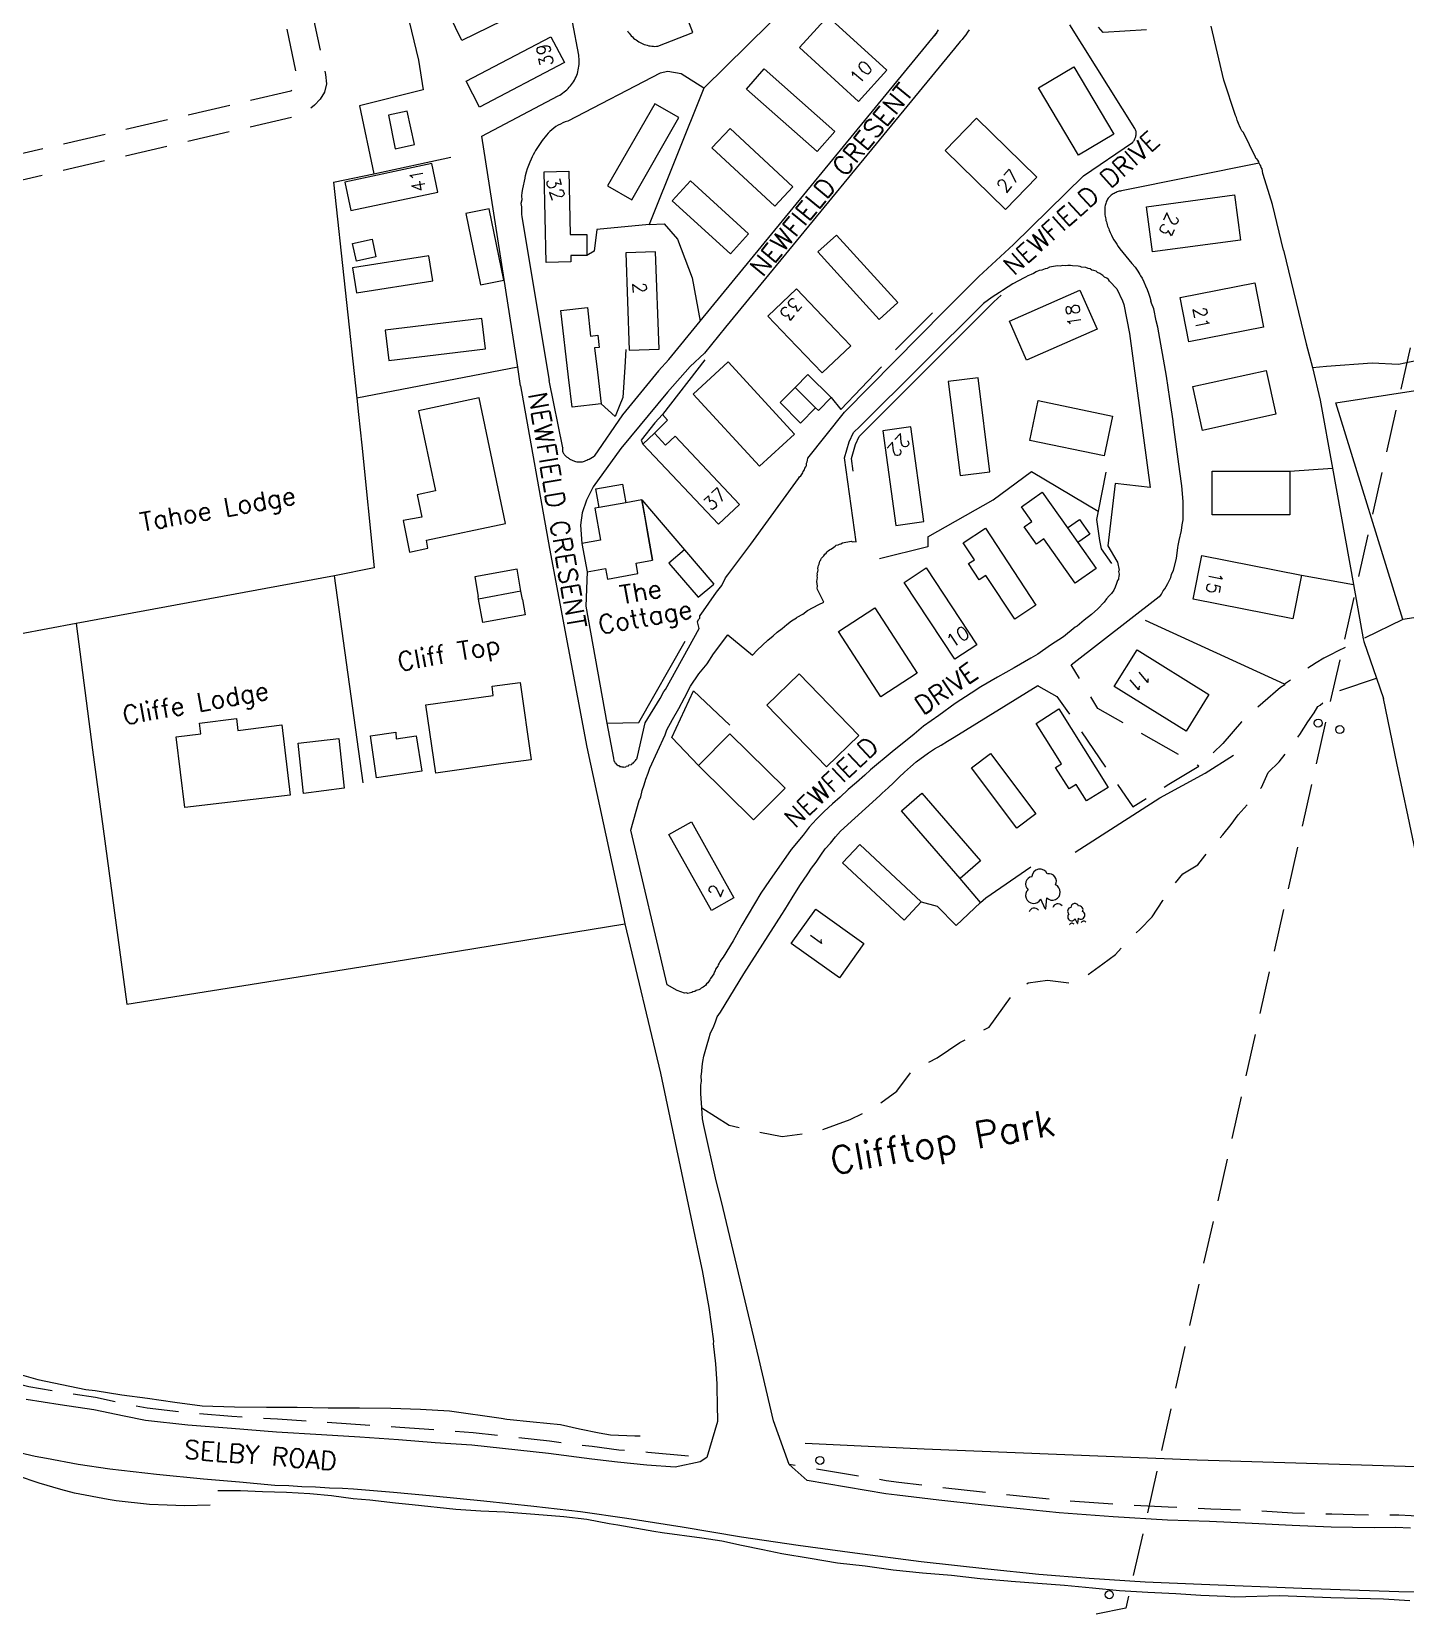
# Model space of a CAD drawing. Extents: x 441020 to 630336, y 432046 to 448236.
# Drawn here: x 629571.4 to 629775.9, y 447404.1 to 447638.6 of the extents above; entities that cross this region are included whole.
import ezdxf
from ezdxf.enums import TextEntityAlignment as Align

# ---------------------------------------------------------------- set-up
doc = ezdxf.new("R2010")
doc.units = 0
doc.linetypes.add('HIDDEN', pattern=[9.525, 6.35, -3.175])
doc.layers.get('0').update_dxf_attribs({"color": 222, "linetype": 'CONTINUOUS'})
for name, color, linetype in [('BOTT', 8, 'HIDDEN'), ('BUILDOUT', 8, 'CONTINUOUS'), ('BUILDTXT', 8, 'CONTINUOUS'), ('GENLINE', 8, 'CONTINUOUS'), ('GENPECK', 8, 'HIDDEN'), ('NCONS', 8, 'CONTINUOUS'), ('OVER', 8, 'HIDDEN'), ('POINT', 8, 'CONTINUOUS'), ('ROAD', 7, 'CONTINUOUS'), ('ROADTXT', 7, 'CONTINUOUS'), ('TOPSLO', 8, 'HIDDEN'), ('VEG', 8, 'CONTINUOUS'), ('VEGSUP', 8, 'HIDDEN')]:
    doc.layers.add(name, color=color, linetype=linetype)
doc.styles.get("Standard").update_dxf_attribs({"font": 'simplex'})

# ---------------------------------------------------------------- blocks, each defined once
blk = doc.blocks.new('CIRCLE')
blk.add_circle((0, 0), 0.299)
blk = doc.blocks.new('NCONIFS')
for p, q in [((-0.76, 0.59), (-0.96, 1.36)), ((-0.7, 0.59), (-0.5, 1.37)), ((-0.76, 0.59), (-0.7, 0.59)), ((1.42, -0.9), (1.32, -0.52)), ((1.42, -0.9), (1.44, -0.9)), ((1.44, -0.9), (1.55, -0.51))]:
    blk.add_line(p, q)
for centre, radius, start, end in [((-0.73, 2.99), 0.597, 13.2294, 166.7706), ((-1.33, 2.57), 0.554, 87.4459, 219.29), ((-0.12, 2.57), 0.554, 321.4177, 92.5541), ((-1.43, 1.73), 0.597, 124.3207, 321.5044), ((-0.02, 1.73), 0.597, 217.0661, 56.5951), ((-1.62, 0.4), 0.402, 28.8429, 151.1571), ((0.16, 0.4), 0.402, 28.8429, 151.1571), ((1.13, 0.09), 0.277, 87.4459, 219.29), ((1.43, 0.3), 0.299, 13.2294, 166.7706), ((1.73, 0.09), 0.277, 321.4177, 92.5541), ((1.08, -0.33), 0.299, 124.3207, 321.5044), ((0.98, -1), 0.201, 28.8429, 151.1571), ((1.78, -0.33), 0.299, 217.0661, 56.5951), ((1.87, -1), 0.201, 28.8429, 151.1571)]:
    blk.add_arc(centre, radius, start, end)

msp = doc.modelspace()

# ---------------------------------------------------------------- linework, layer by layer
at = {"layer": 'BOTT', "flags": 128}
msp.add_lwpolyline([(629545.81, 447676.22), (629595.31, 447688.57), (629596.49, 447688.78), (629597.63, 447688.67), (629598.78, 447688.47), (629599.85, 447688.15), (629600.96, 447687.64), (629601.99, 447687.01), (629602.72, 447686.33), (629603.48, 447685.45), (629603.86, 447684.5), (629609.83, 447657.12), (629615.18, 447632.17), (629615.32, 447630.77), (629615.04, 447629.51), (629614.41, 447628.48), (629613.55, 447627.62), (629612.57, 447626.83), (629611.46, 447626.23), (629610.31, 447625.82), (629575.69, 447617.75), (629519.12, 447604.56), (629517.71, 447604.51), (629516.44, 447604.79), (629515.18, 447605.58), (629514.27, 447606.74), (629513.68, 447607.75), (629513.27, 447608.9), (629507.17, 447634.12), (629501.31, 447659.69), (629501.15, 447661.19), (629501.38, 447662.75), (629501.7, 447663.82), (629502.15, 447664.72), (629502.7, 447665.63), (629503.48, 447666.37), (629504.49, 447666.96), (629506.62, 447667.54), (629545.81, 447676.22)], dxfattribs=at)
at = {"layer": 'BUILDOUT', "flags": 128}
for points in [[(629633.58, 447641.09), (629645.7, 447646.99), (629647.59, 447643.12), (629635.47, 447637.21), (629633.58, 447641.09)], [(629689.94, 447640.81), (629698.74, 447632.79), (629694.52, 447628.15), (629685.71, 447636.16), (629689.94, 447640.81)], [(629636.1, 447631.15), (629648.74, 447637.78), (629650.75, 447633.94), (629638.11, 447627.3), (629636.1, 447631.15)], [(629680.48, 447632.99), (629690.98, 447623.66), (629688.34, 447620.68), (629677.83, 447630), (629680.48, 447632.99)], [(629726.56, 447633.3), (629732.53, 447623.3), (629727.28, 447620.16), (629721.31, 447630.16), (629726.56, 447633.3)], [(629664.2, 447627.82), (629657.17, 447615.59), (629660.76, 447613.53), (629667.78, 447625.77), (629664.2, 447627.82)], [(629712.06, 447625.65), (629721.07, 447616.86), (629716.41, 447612.09), (629707.4, 447620.87), (629712.06, 447625.65)], [(629675.39, 447624.13), (629684.75, 447615.43), (629682.06, 447612.54), (629672.69, 447621.24), (629675.39, 447624.13)], [(629618.98, 447611.92), (629631.89, 447614.65), (629630.99, 447618.89), (629618.09, 447616.16), (629618.98, 447611.92)], [(629651.41, 447617.76), (629651.62, 447608.36), (629654.08, 447608.35), (629654.07, 447605.22), (629651.69, 447605.23), (629651.72, 447604.27), (629648.02, 447604.18), (629647.72, 447617.68), (629651.41, 447617.76)], [(629669.5, 447616.34), (629678.16, 447608.45), (629675.44, 447605.47), (629666.78, 447613.35), (629669.5, 447616.34)], [(629737.39, 447612.47), (629750.46, 447614.23), (629751.37, 447607.52), (629738.29, 447605.75), (629737.39, 447612.47)], [(629636.09, 447611.49), (629638.24, 447600.85), (629641.72, 447601.56), (629639.57, 447612.19), (629636.09, 447611.49)], [(629691.23, 447608.27), (629700.37, 447598.22), (629697.6, 447595.71), (629688.47, 447605.75), (629691.23, 447608.27)], [(629619.8, 447599.68), (629631.15, 447601.47), (629630.56, 447605.16), (629619.21, 447603.37), (629619.8, 447599.68)], [(629659.87, 447605.6), (629660.39, 447591.13), (629664.83, 447591.29), (629664.3, 447605.77), (629659.87, 447605.6)], [(629684.15, 447592.92), (629681.03, 447596.2), (629685.29, 447600.26), (629691.11, 447594.16)], [(629716.97, 447595.45), (629727.46, 447600.06), (629730.01, 447594.25), (629719.54, 447589.64), (629716.97, 447595.45)], [(629742.38, 447598.97), (629753.48, 447601.17), (629754.8, 447594.56), (629743.69, 447592.35), (629742.38, 447598.97)], [(629651.36, 447587.1), (629650.22, 447597.03), (629654.16, 447597.5), (629654.65, 447593.22), (629655.7, 447593.35), (629655.9, 447591.54), (629655.24, 447591.47), (629655.66, 447587.87)], [(629624.61, 447589.58), (629639, 447591.33), (629638.45, 447595.84), (629624.07, 447594.1), (629624.61, 447589.58)], [(629691.11, 447594.16), (629693.36, 447591.79), (629689.09, 447587.74), (629684.15, 447592.92)], [(629655.66, 447587.87), (629656.2, 447583.16), (629651.88, 447582.65), (629651.36, 447587.1)], [(629669.9, 447584.57), (629679.79, 447573.85), (629685, 447578.64), (629675.1, 447589.37), (629669.9, 447584.57)], [(629744.26, 447585.71), (629755.19, 447588.12), (629756.64, 447581.58), (629745.7, 447579.18), (629744.26, 447585.71)], [(629707.88, 447586.47), (629709.63, 447572.49), (629714.05, 447573.04), (629712.3, 447587.02), (629707.88, 447586.47)], [(629629.52, 447566.26), (629626.76, 447565.77), (629627.7, 447561.06), (629630.44, 447561.65), (629630.23, 447562.83), (629641.97, 447565.33), (629638.04, 447584.03), (629629.04, 447582.12), (629631.56, 447570.18), (629628.82, 447569.59), (629629.52, 447566.26)], [(629721.23, 447583.63), (629732.32, 447581.32), (629731.09, 447575.39), (629720, 447577.69), (629721.23, 447583.63)], [(629662.44, 447577.16), (629673.68, 447565.22), (629676.82, 447568.17), (629667.24, 447578.35), (629665.81, 447577.01), (629664.14, 447578.77), (629662.44, 447577.16)], [(629698.12, 447579.12), (629700.08, 447565.02), (629704.25, 447565.6), (629702.29, 447579.71), (629698.12, 447579.12)], [(629747.15, 447573.1), (629758.69, 447573.1), (629758.69, 447566.64), (629747.15, 447566.64), (629747.15, 447573.1)], [(629721.87, 447570), (629725.64, 447564.66), (629727.17, 447562.48), (629729.9, 447558.63), (629726.77, 447556.43), (629722.1, 447563.05), (629720.98, 447562.25), (629719.16, 447564.82), (629720.31, 447565.63), (629718.78, 447567.82), (629721.87, 447570)], [(629654.12, 447558.14), (629656.87, 447558.63), (629657.15, 447557.05), (629661.68, 447557.86), (629661.4, 447559.43), (629663.86, 447559.87), (629663.11, 447564.1), (629662.74, 447566.17), (629662.27, 447568.83), (629659.89, 447568.4), (629655.9, 447567.7), (629655.28, 447567.59), (629656.12, 447562.86), (629653.36, 447562.37), (629654.12, 447558.14)], [(629713.39, 447564.61), (629720.93, 447553.15), (629717.77, 447551.07), (629713.47, 447557.59), (629712.49, 447556.95), (629710.89, 447559.37), (629711.76, 447559.93), (629710.1, 447562.45), (629713.39, 447564.61)], [(629745.59, 447560.56), (629760.42, 447557.66), (629759.14, 447551.15), (629744.32, 447554.05), (629745.59, 447560.56)], [(629704.58, 447558.71), (629712.1, 447547.27), (629708.83, 447545.12), (629701.31, 447556.56), (629704.58, 447558.71)], [(629696.93, 447552.76), (629703.23, 447543.07), (629697.82, 447539.55), (629691.53, 447549.24), (629696.93, 447552.76)], [(629735.97, 447546.54), (629746.66, 447539.89), (629743.26, 447534.42), (629732.58, 447541.08), (629735.97, 447546.54)], [(629630.11, 447538.34), (629640.12, 447539.71), (629639.98, 447541.1), (629644.15, 447541.64), (629645.78, 447530.15), (629641.61, 447529.61), (629631.61, 447528.14), (629630.11, 447538.34)], [(629680.87, 447538.27), (629689.76, 447529.11), (629694.55, 447533.76), (629685.66, 447542.93), (629680.87, 447538.27)], [(629609.94, 447524.9), (629594.23, 447523.03), (629592.97, 447533.57), (629596.65, 447534.02), (629596.46, 447535.61), (629601.93, 447536.28), (629602.15, 447534.49), (629608.7, 447535.35), (629609.94, 447524.9)], [(629724.35, 447537.72), (629731.67, 447526.04), (629728.47, 447524.03), (629726.92, 447526.5), (629725.85, 447525.83), (629723.85, 447529.03), (629724.71, 447529.57), (629720.94, 447535.58), (629724.35, 447537.72)], [(629675.37, 447534.04), (629683.58, 447525.94), (629678.91, 447521.21), (629670.71, 447529.31), (629675.37, 447534.04)], [(629714.16, 447531.09), (629720.89, 447522.1), (629718.06, 447519.98), (629711.33, 447528.96), (629714.16, 447531.09)], [(629703.95, 447525.2), (629712.68, 447515.11), (629709.64, 447512.48), (629700.9, 447522.57), (629703.95, 447525.2)], [(629669.65, 447520.93), (629675.98, 447509.61), (629672.63, 447507.74), (629666.29, 447519.05), (629669.65, 447520.93)], [(629694.7, 447517.55), (629703.84, 447508.99), (629701.31, 447506.28), (629692.15, 447514.83), (629694.7, 447517.55)], [(629688.15, 447507.91), (629695.31, 447502.83), (629691.68, 447497.71), (629684.51, 447502.8), (629688.15, 447507.91)]]:
    msp.add_lwpolyline(points, dxfattribs=at)
at = {"layer": 'GENLINE', "flags": 128}
for points in [[(629612.85, 447701.33), (629629.01, 447634.32), (629629.7, 447629.87), (629620.27, 447627.49), (629622.37, 447617.4)], [(629737.4, 447638.82), (629730.94, 447638.43), (629730.23, 447639.22)], [(629757.75, 447605.99), (629756.13, 447612.81), (629755.21, 447615.69), (629754.7, 447617.43), (629754.58, 447618.12), (629754.44, 447618.3), (629754.39, 447618.59), (629754.26, 447618.77), (629754.12, 447618.95), (629754.09, 447619.15), (629753.94, 447619.43), (629753.81, 447619.61), (629753.71, 447619.59), (629753.58, 447619.84), (629751.79, 447623.52), (629751.54, 447623.78), (629751.37, 447624.15), (629751.21, 447624.53), (629751.19, 447624.63), (629750.85, 447625.38), (629750.78, 447625.77), (629750.63, 447626.05), (629748.88, 447631.33), (629747.01, 447639.35)], [(629671.48, 447630.11), (629663.35, 447609.81), (629665.6, 447609.91), (629667.59, 447607.64), (629669.75, 447601.91), (629670.95, 447595.45)], [(629624.58, 447626.12), (629625.57, 447621.12), (629628.41, 447621.72), (629627.32, 447626.71), (629624.58, 447626.12)], [(629616.4, 447616.14), (629622.37, 447617.4), (629633.82, 447619.84)], [(629616.4, 447616.14), (629619.84, 447584), (629620.1, 447581.55)], [(629663.35, 447609.81), (629655.55, 447609.07), (629655.18, 447605.86), (629654.07, 447605.22)], [(629619.23, 447607.02), (629622.14, 447607.63), (629622.69, 447605.02), (629619.79, 447604.4), (629619.23, 447607.02)], [(629757.75, 447605.99), (629761.13, 447592.06)], [(629693.71, 447573.13), (629693.45, 447575.02), (629694.06, 447577.11), (629694.62, 447578.28), (629695.42, 447579.07), (629714.66, 447598.34)], [(629714.66, 447598.34), (629715.75, 447599.31)], [(629700.03, 447591.2), (629705.51, 447596.71)], [(629855.89, 447590.91), (629856.18, 447589.28), (629860.55, 447564.11), (629775.52, 447551.05), (629765.53, 447583.3), (629836.7, 447594.31), (629845.88, 447595.84)], [(629659.91, 447591.22), (629659.74, 447588.59)], [(629761.13, 447592.06), (629762.06, 447588.57), (629763.23, 447583.7), (629765.06, 447573.55), (629768.18, 447556.24), (629769.64, 447548.17), (629769.71, 447547.78), (629771.6, 447542.28), (629772.64, 447539.26)], [(629643.83, 447588.61), (629619.84, 447584)], [(629644.22, 447585.83), (629643.83, 447588.61)], [(629659.74, 447588.59), (629659.44, 447584.09), (629658.9, 447582.72), (629658.29, 447581.23), (629656.2, 447583.16)], [(629671.66, 447589.69), (629665.32, 447581.56), (629666.11, 447580.71), (629664.14, 447578.77)], [(629691.87, 447582.31), (629697.95, 447588.67)], [(629644.22, 447585.83), (629648.52, 447561.61), (629654.08, 447532.03)], [(629688.13, 447582.54), (629685.88, 447580.28), (629682.85, 447583.32), (629685.1, 447585.57)], [(629685.1, 447585.57), (629686.98, 447587.53), (629690.44, 447584.09), (629688.55, 447582.13), (629688.13, 447582.54), (629685.1, 447585.57)], [(629620.1, 447581.55), (629620.61, 447576.97), (629622.43, 447558.71), (629616.54, 447557.56), (629578.09, 447550.43), (629569.64, 447548.83), (629549.59, 447545.07), (629532.12, 447541.66), (629518.01, 447538.75), (629510.54, 447537.32), (629510.35, 447537.29)], [(629665.32, 447581.56), (629664.19, 447580.32), (629662.17, 447577.74), (629662.44, 447577.16)], [(629704.85, 447563.36), (629714.54, 447568.87), (629720.28, 447573.08), (629730.2, 447567.16)], [(629731.33, 447572.95), (629730.2, 447567.16), (629729.95, 447565.91), (629730.38, 447562.8), (629730.61, 447561.55), (629732.15, 447559.38)], [(629758.69, 447573.1), (629765.06, 447573.55)], [(629655.9, 447567.7), (629655.41, 447570.49), (629659.39, 447571.2), (629659.89, 447568.4)], [(629662.27, 447568.83), (629663.86, 447559.87)], [(629662.27, 447568.83), (629668.6, 447561.42), (629672.96, 447556.32)], [(629725.64, 447564.66), (629727.42, 447565.91), (629728.95, 447563.73), (629727.17, 447562.48)], [(629704.85, 447563.36), (629704.84, 447561.86), (629697.65, 447560.05)], [(629668.6, 447561.42), (629666.29, 447559.43), (629670.64, 447554.34), (629672.96, 447556.32)], [(629620.79, 447526.73), (629616.54, 447557.56)], [(629644.49, 447553.99), (629644.26, 447555.27), (629643.69, 447558.52), (629637.39, 447557.4), (629637.91, 447554.45)], [(629760.42, 447557.66), (629768.18, 447556.24)], [(629644.26, 447555.27), (629637.98, 447554.05)], [(629644.49, 447553.99), (629644.89, 447551.73), (629638.59, 447550.61), (629637.98, 447554.05), (629637.91, 447554.45)], [(629578.09, 447550.43), (629580.51, 447531.66)], [(629757.93, 447541.41), (629737.23, 447550.87)], [(629657.08, 447535.59), (629661.84, 447535.72), (629668.72, 447547.81)], [(629670.71, 447529.31), (629666.71, 447533.46), (629669.95, 447540.41), (629675.36, 447535.3)], [(629796.51, 447425.38), (629776.32, 447521.69), (629774.65, 447529.67), (629772.64, 447539.26)], [(629622.79, 447527.49), (629621.89, 447533.73), (629625.64, 447534.29), (629625.72, 447533.29), (629628.69, 447533.72), (629629.52, 447528.48), (629622.79, 447527.49)], [(629580.51, 447531.66), (629585.61, 447493.77), (629625.12, 447500.07), (629659.76, 447505.72)], [(629617.19, 447533.3), (629617.99, 447525.93), (629611.93, 447525.16), (629611.11, 447532.63), (629617.19, 447533.3)], [(629726.74, 447516.38), (629739.35, 447524.51), (629746.09, 447528.17), (629750.34, 447530.86)], [(629703.84, 447508.99), (629706.23, 447508.36), (629709.05, 447505.51), (629712.69, 447508.89), (629713.47, 447509.62), (629720.16, 447514.23)], [(629712.69, 447508.89), (629709.64, 447512.48)], [(629686.59, 447428.42), (629704.3, 447427.6), (629744.91, 447425.97), (629787.3, 447424.66), (629791.24, 447424.75), (629796.51, 447425.38), (629800.5, 447425.79), (629810.4, 447427.24), (629847.38, 447433.5), (629843.21, 447450.13)], [(629568.2, 447439.09), (629572.37, 447437.9), (629579.54, 447436.43), (629580.89, 447436.26), (629584.86, 447435.65), (629588.71, 447435.11), (629592.78, 447434.51), (629596.83, 447434.01), (629601.63, 447433.85), (629606.42, 447433.79), (629610.99, 447433.78), (629615.58, 447433.68), (629620.24, 447433.7), (629624.93, 447433.62), (629629.32, 447433.48), (629633.63, 447433.23), (629641.34, 447432.16), (629642.18, 447432.01), (629646.11, 447431.59), (629650.14, 447431.19), (629652.99, 447430.58), (629655.94, 447429.98), (629657.62, 447429.67), (629661.21, 447429.5), (629662.01, 447429.54)], [(629598.04, 447419.2), (629594.19, 447419.12), (629591.64, 447419.18), (629588.98, 447419.31), (629584.01, 447419.85), (629582.85, 447420.06), (629577.81, 447420.99), (629575.79, 447421.54), (629572.57, 447422.5), (629569.34, 447423.55)], [(629776.57, 447404.98), (629772.67, 447405.21), (629768.79, 447405.33), (629764.81, 447405.43), (629761.03, 447405.58), (629757.15, 447405.7), (629750.47, 447405.53), (629749.14, 447405.6), (629745.46, 447405.76), (629741.75, 447406.01), (629737.56, 447406.18), (629733.35, 447406.45), (629729.32, 447406.85), (629725.19, 447407.24), (629717.25, 447407.86), (629716.74, 447407.87), (629712.61, 447408.25), (629708.37, 447408.72), (629704.04, 447409.07), (629699.69, 447409.52), (629695.53, 447410.1), (629691.38, 447410.58), (629687.3, 447411.28), (629683.11, 447411.96), (629680.26, 447412.57), (629677.1, 447413.22), (629674.15, 447413.82), (629671.22, 447414.31), (629665.29, 447415.09), (629664.04, 447415.27), (629658.69, 447416.25), (629657.43, 447416.44), (629654.07, 447417.06), (629650.65, 447417.47), (629646.32, 447417.81), (629641.9, 447418.15), (629638.31, 447418.32), (629634.61, 447418.58), (629628.09, 447419.25), (629625.61, 447419.52), (629621.77, 447419.96), (629619.3, 447420.13), (629616.08, 447420.57), (629612.87, 447420.91), (629609.38, 447421.11), (629605.81, 447421.19), (629602.54, 447421.32), (629599.18, 447421.33)]]:
    msp.add_lwpolyline(points, dxfattribs=at)
at = {"layer": 'GENPECK', "flags": 128}
for points in [[(629690.44, 447584.09), (629691.87, 447582.31)], [(629721.32, 447541.12), (629724.04, 447539.57), (629725.52, 447537.5), (629735.32, 447523.14), (629740.71, 447526.52), (629745.17, 447529.21), (629730.14, 447537.81), (629726.14, 447544.31)], [(629540.99, 447445.94), (629545.72, 447444.44), (629550.55, 447442.96), (629556.16, 447441.11), (629561.85, 447439.38), (629566.35, 447438.05), (629571.04, 447436.85), (629576.06, 447436.01), (629580.97, 447435.26), (629585.61, 447434.26), (629588.66, 447433.68), (629594.98, 447432.97), (629601.27, 447432.47), (629608.05, 447432.04), (629614.73, 447431.6), (629626.24, 447430.8), (629631.69, 447430.45), (629637.15, 447430), (629648.54, 447428.77), (629654.88, 447427.97), (629658.83, 447427.45), (629663.16, 447427.1), (629671.93, 447426.32)], [(629798.98, 447417.19), (629792.06, 447417.28), (629789.74, 447417.17), (629787.21, 447417.13), (629783.43, 447417.27), (629776.77, 447417.61), (629774.92, 447417.69), (629771.57, 447417.7), (629768.31, 447417.74), (629764.94, 447417.85), (629759.12, 447418.03), (629753.17, 447418.4), (629746.93, 447418.61), (629740.58, 447418.91), (629732.59, 447419.32), (629724.56, 447419.92), (629712.97, 447421.12), (629700.53, 447422.56), (629698.65, 447422.84), (629684.21, 447425.25)]]:
    msp.add_lwpolyline(points, dxfattribs=at)
at = {"layer": 'OVER', "flags": 128}
msp.add_lwpolyline([(629780.79, 447610.08), (629734.31, 447403.88), (629581.05, 447373.02)], dxfattribs=at)
at = {"layer": 'ROAD', "flags": 128}
for points in [[(629643.83, 447588.61), (629638.46, 447622.97), (629649.82, 447628.97), (629650.05, 447629.11), (629650.27, 447629.25), (629650.48, 447629.4), (629650.69, 447629.56), (629650.89, 447629.73), (629651.1, 447629.89), (629651.29, 447630.07), (629651.47, 447630.26), (629651.65, 447630.46), (629651.81, 447630.66), (629651.97, 447630.87), (629652.11, 447631.09), (629652.25, 447631.33), (629652.37, 447631.56), (629652.49, 447631.81), (629652.59, 447632.06), (629652.68, 447632.32), (629652.74, 447632.57), (629652.8, 447632.84), (629652.85, 447633.11), (629652.88, 447633.38), (629652.92, 447633.66), (629652.93, 447633.94), (629652.94, 447634.21), (629652.93, 447634.49), (629652.91, 447634.77), (629652.87, 447635.04), (629650.04, 447649.98)], [(629684.51, 447642.93), (629671.48, 447630.11), (629668.1, 447632.27), (629666.13, 447632.63), (629664.98, 447632.38), (629651.23, 447625.23), (629650.86, 447625.1), (629650.5, 447624.96), (629650.15, 447624.79), (629649.8, 447624.61), (629649.47, 447624.4), (629649.16, 447624.18), (629648.85, 447623.93), (629648.58, 447623.67), (629648.33, 447623.41), (629648.09, 447623.14), (629647.86, 447622.88), (629647.64, 447622.61), (629647.42, 447622.33), (629647.22, 447622.04), (629647.02, 447621.75), (629646.82, 447621.45), (629646.64, 447621.14), (629646.46, 447620.83), (629646.28, 447620.53), (629646.11, 447620.21), (629645.96, 447619.89), (629645.8, 447619.58), (629645.59, 447619.1), (629645.39, 447618.61), (629645.21, 447618.11), (629645.05, 447617.61), (629644.91, 447617.1), (629644.85, 447616.85)], [(629660.12, 447638.68), (629660.25, 447638.48), (629660.39, 447638.29), (629660.54, 447638.1), (629660.7, 447637.93), (629660.86, 447637.75), (629661.04, 447637.59), (629661.22, 447637.44), (629661.41, 447637.3), (629661.6, 447637.16), (629661.8, 447637.04), (629662.01, 447636.92), (629662.21, 447636.81), (629662.42, 447636.73), (629662.63, 447636.64), (629662.85, 447636.57), (629663.07, 447636.51), (629663.3, 447636.45), (629663.53, 447636.41), (629663.76, 447636.38), (629663.99, 447636.36), (629664.22, 447636.35), (629664.45, 447636.36), (629664.67, 447636.37), (629669.87, 447638.43), (629668.62, 447641.65)], [(629717.58, 447606.85), (629727.98, 447617.06), (629735.3, 447622.04), (629735.38, 447622.15), (629735.45, 447622.24), (629735.52, 447622.34), (629735.59, 447622.46), (629735.64, 447622.57), (629735.69, 447622.68), (629735.74, 447622.8), (629735.78, 447622.92), (629735.81, 447623.05), (629735.83, 447623.16), (629735.85, 447623.29), (629735.84, 447623.42), (629735.84, 447623.54), (629735.82, 447623.67), (629735.79, 447623.79), (629735.75, 447623.92), (629735.7, 447624.03), (629735.64, 447624.14), (629725.97, 447639.55)], [(629666.28, 447589.75), (629670.95, 447595.45), (629706.11, 447638.31)], [(629710.97, 447638.83), (629710.73, 447638.45), (629710.48, 447638.08), (629710.21, 447637.73), (629709.93, 447637.39), (629709.63, 447637.08), (629708.8, 447636.05), (629674.74, 447594.53)], [(629706.11, 447638.31), (629705.78, 447637.91), (629706.11, 447638.31), (629706.41, 447638.81)], [(629754.12, 447618.95), (629733.66, 447614.83), (629733.49, 447614.81), (629733.33, 447614.79), (629733.17, 447614.74), (629733.02, 447614.69), (629732.86, 447614.62), (629732.7, 447614.55), (629732.56, 447614.47), (629732.41, 447614.39), (629732.27, 447614.29), (629732.14, 447614.19), (629732.02, 447614.08), (629731.89, 447613.97), (629731.77, 447613.86), (629731.67, 447613.73), (629731.58, 447613.59), (629731.5, 447613.44), (629731.43, 447613.29), (629731.36, 447613.14), (629731.3, 447612.97), (629731.26, 447612.81), (629731.22, 447612.64), (629731.19, 447612.48), (629731.17, 447612.31), (629731.16, 447612.15), (629731.16, 447611.93), (629731.16, 447611.72), (629731.17, 447611.5), (629731.19, 447611.29), (629731.22, 447611.07), (629731.26, 447610.85), (629731.3, 447610.65), (629731.34, 447610.43), (629731.4, 447610.22), (629731.46, 447610.01), (629731.53, 447609.8), (629731.59, 447609.59), (629731.67, 447609.39), (629731.75, 447609.19), (629731.82, 447608.99), (629731.99, 447608.63), (629732.15, 447608.27), (629732.34, 447607.92), (629732.53, 447607.56), (629732.74, 447607.22), (629732.95, 447606.89), (629733.17, 447606.55), (629733.39, 447606.22), (629733.83, 447605.66), (629734.28, 447605.11), (629734.75, 447604.57), (629735.21, 447604.03), (629735.67, 447603.47), (629736.07, 447602.89), (629736.4, 447602.37), (629736.49, 447602.21)], [(629644.85, 447616.85), (629644.83, 447616.72), (629644.51, 447615.13), (629644.4, 447614.61), (629644.38, 447614.1), (629644.39, 447613.49), (629644.28, 447612.96), (629644.37, 447612.47), (629644.36, 447611.96), (629644.36, 447611.35), (629644.43, 447610.96), (629648.46, 447586.59)], [(629707.34, 447597.04), (629712.43, 447602.11), (629717.58, 447606.85)], [(629731.85, 447601.39), (629731.7, 447601.67), (629731.47, 447601.83), (629731.14, 447601.97), (629730.89, 447602.24), (629730.43, 447602.56), (629730.1, 447602.7), (629729.86, 447602.87), (629729.53, 447603.01), (629729.22, 447603.06), (629728.99, 447603.22), (629728.68, 447603.26), (629728.35, 447603.41), (629727.72, 447603.5), (629727.51, 447603.56), (629727.19, 447603.61), (629726.37, 447603.67), (629726.06, 447603.71), (629725.65, 447603.74), (629725.35, 447603.69), (629724.94, 447603.72), (629724.54, 447603.65), (629724.13, 447603.68), (629722.95, 447603.47), (629722.58, 447603.3), (629722.28, 447603.25), (629721.81, 447603.06), (629721.41, 447602.99), (629720.94, 447602.8), (629720.58, 447602.54), (629720.2, 447602.37), (629719.73, 447602.18), (629719.35, 447602.01), (629719.17, 447601.88), (629717.5, 447600.98), (629716.77, 447600.54), (629715.95, 447599.99), (629715.49, 447599.71), (629714.4, 447599), (629713.14, 447598.07)], [(629736.49, 447602.21), (629736.71, 447601.84), (629736.99, 447601.29), (629737.24, 447600.72), (629737.47, 447600.15), (629737.67, 447599.6), (629737.85, 447599.04), (629738.02, 447598.48), (629738.04, 447598.38)], [(629731.85, 447601.39), (629732.97, 447600.27), (629733.79, 447598.48), (629733.99, 447597.91), (629734.86, 447593.6), (629737.91, 447570.68), (629732.73, 447571.28), (629731.61, 447562), (629732.95, 447559.74), (629733.08, 447559.56), (629733.29, 447558.38), (629733.23, 447558.17), (629733.3, 447557.77), (629733.25, 447557.46), (629733.19, 447557.24), (629733.22, 447557.05), (629733.06, 447556.82), (629732.93, 447556.39), (629732.73, 447555.84), (629732.5, 447555.4), (629732.18, 447554.93), (629731.84, 447554.57), (629731.41, 447554.09), (629731.09, 447553.62), (629730.15, 447552.64), (629729.19, 447551.76), (629728.11, 447550.96), (629727.05, 447550.06), (629726.77, 447549.91), (629725, 447548.48), (629723.08, 447547.22), (629721.19, 447545.87), (629720.18, 447545.29), (629717.7, 447543.83), (629715.19, 447542.47), (629712.71, 447541.02), (629711.26, 447540.05), (629708.89, 447538.51), (629706.46, 447536.76), (629704.21, 447535.14), (629702.79, 447533.97), (629699.5, 447531.36), (629696.32, 447528.66), (629695.44, 447527.89), (629694.22, 447526.76), (629692.98, 447525.73), (629691.76, 447524.6), (629690.62, 447523.59), (629689.4, 447522.45), (629688.27, 447521.34), (629687.17, 447520.13), (629686.26, 447518.95), (629684.51, 447516.81), (629681.27, 447512.18), (629679.97, 447510.32), (629677.16, 447505.56), (629675.85, 447503.19), (629674.35, 447500.79), (629674.03, 447500.33), (629673.86, 447500.1), (629673.8, 447499.88), (629673.64, 447499.65), (629673.58, 447499.43), (629673.25, 447498.97), (629673.19, 447498.76), (629673.03, 447498.52), (629672.96, 447498.31), (629672.48, 447497.61), (629672.41, 447497.4), (629672.09, 447496.94), (629671.91, 447496.8), (629671.75, 447496.57), (629671.57, 447496.44), (629671.39, 447496.3), (629671.11, 447496.15), (629670.93, 447496.02), (629670.75, 447495.89), (629670.36, 447495.82), (629670.18, 447495.68), (629669.88, 447495.63), (629669.7, 447495.5), (629669.11, 447495.39), (629668.9, 447495.46), (629668.6, 447495.4), (629667.51, 447495.82), (629666.04, 447496.68), (629660.64, 447519.68), (629661.89, 447524.07), (629662.1, 447524.62), (629662.33, 447525.57), (629662.59, 447526.43), (629662.84, 447527.29), (629663.19, 447528.16), (629663.47, 447528.92), (629665.72, 447533.89), (629665.98, 447534.63), (629666.85, 447536.13), (629667.79, 447537.8), (629668.63, 447539.37), (629669.52, 447541.12), (629670.76, 447542.94), (629671.98, 447544.45), (629672.94, 447545.94), (629675.08, 447548.76), (629678.76, 447545.75), (629679.44, 447546.48), (629680.22, 447547.23), (629681, 447547.98), (629681.8, 447548.63), (629682.42, 447549.15), (629683.14, 447549.68), (629683.84, 447550.31), (629684.56, 447550.85), (629685.29, 447551.28), (629685.37, 447551.4), (629686.21, 447551.85), (629686.93, 447552.38), (629688.59, 447553.29), (629689.35, 447553.63), (629688.41, 447555.49), (629688.37, 447555.69), (629688.42, 447556), (629688.29, 447556.69), (629688.34, 447557), (629688.39, 447557.31), (629688.35, 447557.51), (629688.42, 447557.73), (629688.38, 447557.92), (629688.44, 447558.14), (629688.49, 447558.45), (629688.46, 447558.65), (629688.52, 447558.86), (629688.58, 447559.08), (629688.65, 447559.29), (629688.71, 447559.5), (629688.77, 447559.72), (629688.85, 447559.83), (629688.93, 447559.95), (629689, 447560.17), (629689.18, 447560.3), (629689.34, 447560.53), (629689.5, 447560.76), (629689.68, 447560.9), (629689.84, 447561.13), (629690.02, 447561.26), (629690.2, 447561.39), (629690.38, 447561.53), (629690.66, 447561.68), (629690.84, 447561.81), (629691.02, 447561.95), (629691.2, 447562.08), (629691.49, 447562.13), (629691.67, 447562.27), (629691.87, 447562.3), (629692.15, 447562.45), (629693.43, 447562.68), (629693.64, 447562.61), (629693.84, 447562.65), (629694.15, 447562.6), (629692.43, 447575.11), (629693.13, 447577.47), (629693.79, 447578.87), (629694.72, 447579.78), (629713.14, 447598.07)], [(629726.14, 447544.31), (629739.27, 447554.46), (629739.37, 447554.48), (629739.61, 447554.83), (629739.84, 447555.28), (629740.08, 447555.62), (629740.32, 447555.97), (629740.55, 447556.42), (629741, 447557.31), (629741.12, 447557.74), (629741.41, 447558.4), (629741.82, 447560.1), (629742.04, 447561.76), (629742.08, 447562.07), (629742.25, 447562.81), (629742.6, 447564.3), (629742.66, 447565.12), (629742.83, 447565.86), (629742.81, 447566.57), (629742.85, 447568.61), (629742.65, 447570.91), (629742.36, 447573.09), (629741.36, 447580.43), (629741.33, 447580.63), (629740.85, 447583.89), (629740.35, 447587.26), (629739.06, 447594.54), (629738.79, 447595.51), (629738.47, 447597.28), (629738.12, 447598.14), (629738.04, 447598.38)], [(629692.45, 447581.92), (629707.34, 447597.04)], [(629674.74, 447594.53), (629671.59, 447590.69)], [(629671.59, 447590.69), (629669.47, 447588.68), (629666.08, 447584.89), (629659.13, 447576.51), (629655.03, 447570.8), (629654.02, 447568.79), (629653.38, 447566.93), (629653.12, 447565.06), (629653.36, 447562.37)], [(629666.28, 447589.75), (629664.75, 447588.06), (629659.41, 447581.52), (629655.15, 447575.34)], [(629650.49, 447576.6), (629648.46, 447586.59)], [(629654.12, 447558.14), (629653.91, 447553.02), (629657.08, 447535.59), (629658.03, 447530.39), (629658.1, 447530), (629658.21, 447529.92), (629658.25, 447529.72), (629658.36, 447529.64), (629658.5, 447529.46), (629658.61, 447529.38), (629658.73, 447529.3), (629658.83, 447529.32), (629658.94, 447529.24), (629658.96, 447529.14), (629659.16, 447529.17), (629659.27, 447529.09), (629659.47, 447529.13), (629659.58, 447529.05), (629659.88, 447529.1), (629659.96, 447529.21), (629660.26, 447529.27), (629660.34, 447529.38), (629660.73, 447529.45), (629660.81, 447529.57), (629660.89, 447529.68), (629661.09, 447529.72), (629661.07, 447529.82), (629661.25, 447529.95), (629661.33, 447530.07), (629661.41, 447530.18), (629661.5, 447530.3), (629661.58, 447530.41), (629661.56, 447530.51), (629661.64, 447530.63), (629662.77, 447535.65), (629665, 447539.27), (629665.55, 447540.32), (629665.77, 447540.61), (629670.79, 447549.69), (629670.57, 447550.7), (629670.71, 447551.03), (629670.88, 447551.26), (629670.92, 447551.57), (629671.08, 447551.81), (629673.4, 447555.12), (629674.17, 447556.12), (629674.74, 447557.24), (629675.06, 447557.7), (629678.47, 447562.26), (629685.57, 447572.05), (629685.73, 447572.28), (629685.91, 447572.41), (629686.23, 447572.88), (629686.3, 447573.09), (629686.46, 447573.32), (629686.52, 447573.54), (629686.68, 447573.77), (629686.75, 447573.98), (629686.79, 447574.3), (629686.86, 447574.51), (629686.92, 447574.73), (629686.99, 447575.03), (629692.45, 447581.92)], [(629650.49, 447576.6), (629650.46, 447576.47), (629650.46, 447576.35), (629650.46, 447576.22), (629650.48, 447576.09), (629650.51, 447575.96), (629650.57, 447575.85), (629650.63, 447575.73), (629650.7, 447575.63), (629650.77, 447575.53), (629650.86, 447575.44), (629650.95, 447575.36), (629651.04, 447575.27), (629651.14, 447575.2), (629651.24, 447575.13), (629651.35, 447575.05), (629651.45, 447574.98), (629651.55, 447574.92), (629651.67, 447574.86), (629651.78, 447574.8), (629651.9, 447574.75), (629652.01, 447574.69), (629652.13, 447574.65), (629652.24, 447574.6), (629652.4, 447574.56), (629652.57, 447574.52), (629652.73, 447574.5), (629652.91, 447574.49), (629653.08, 447574.49), (629653.25, 447574.51), (629653.42, 447574.53), (629653.59, 447574.57), (629653.75, 447574.62), (629653.92, 447574.68), (629654.08, 447574.75), (629654.25, 447574.83), (629654.41, 447574.91), (629655.15, 447575.34)], [(629776.69, 447415.77), (629774.43, 447415.88), (629771.29, 447415.83), (629768.04, 447415.86), (629764.88, 447415.91), (629759.04, 447416.19), (629753.1, 447416.46), (629746.75, 447416.75), (629740.52, 447416.97), (629732.41, 447417.46), (629724.38, 447418.06), (629712.79, 447419.26), (629706.47, 447419.96), (629700.25, 447420.68), (629698.59, 447420.9), (629686.86, 447422.88), (629684.21, 447425.25), (629681.84, 447431.74), (629679.67, 447441.1), (629674.11, 447464.39), (629673.35, 447467.5), (629671.49, 447475.71), (629671.32, 447476.69), (629671.2, 447478.36), (629671.05, 447480.5), (629671.06, 447481.01), (629671.03, 447481.72), (629671.13, 447482.34), (629671.1, 447483.05), (629671.18, 447483.77), (629671.25, 447484.5), (629671.33, 447485.22), (629671.48, 447486.06), (629671.99, 447487.78), (629672.24, 447488.64), (629672.5, 447489.49), (629672.87, 447490.27), (629673.22, 447491.14), (629673.49, 447491.9), (629673.98, 447492.6), (629677.43, 447498.29), (629683.08, 447507.11), (629683.57, 447507.81), (629684.66, 447509.63), (629685.76, 447511.45), (629686.98, 447513.19), (629687.54, 447514), (629688.19, 447514.93), (629688.92, 447515.97), (629689.57, 447516.9), (629690.33, 447517.75), (629691.08, 447518.69), (629691.84, 447519.54), (629697.71, 447524.84), (629698.05, 447525.21), (629698.93, 447525.97), (629699.71, 447526.72), (629700.57, 447527.59), (629701.35, 447528.33), (629702.23, 447529.1), (629703.11, 447529.87), (629704.91, 447531.2), (629705.82, 447531.77), (629706.83, 447532.35), (629707.75, 447532.92), (629708.76, 447533.51), (629721.21, 447541.2), (629721.32, 447541.12)], [(629654.08, 447532.03), (629659.32, 447507.67), (629659.76, 447505.72), (629665.03, 447483.5), (629670.15, 447459.22), (629670.71, 447456.67), (629671.26, 447454.13), (629672.24, 447448.62), (629672.58, 447446.14), (629672.93, 447443.56), (629672.89, 447443.25), (629673.21, 447440.26), (629673.44, 447437.25), (629673.45, 447436.65), (629673.47, 447434.21), (629673.52, 447431.68), (629671.93, 447426.32), (629670.93, 447425.64), (629667.21, 447424.87), (629663, 447425.14), (629658.65, 447425.59), (629654.82, 447426.03), (629648.36, 447426.91), (629636.97, 447428.14), (629631.53, 447428.49), (629626.07, 447428.95), (629620.31, 447429.34), (629614.57, 447429.65), (629607.89, 447430.09), (629601.19, 447430.62), (629594.71, 447431.1), (629588.39, 447431.8), (629585.22, 447432.46), (629580.69, 447433.38), (629575.69, 447434.12), (629570.66, 447434.95)], [(629783.07, 447406.14), (629774.91, 447406.31), (629767.66, 447406.55), (629760.51, 447406.8), (629745.57, 447407.4), (629737.18, 447407.74), (629728.86, 447408.29), (629721.34, 447408.89), (629713.78, 447409.68), (629703.84, 447410.76), (629693.96, 447412.05), (629685.53, 447413.2), (629677.09, 447414.44), (629668.29, 447415.93), (629660.04, 447417.2), (629653.16, 447418.22), (629646.21, 447419.01), (629638.76, 447419.82), (629631.22, 447420.52), (629625.33, 447421.1), (629619.35, 447421.56), (629617.71, 447421.67), (629615.77, 447421.73), (629613.71, 447421.88), (629611.67, 447421.92), (629609.71, 447422.08), (629607.67, 447422.13), (629602.41, 447422.61), (629597.04, 447423.08), (629590.02, 447423.76), (629583.07, 447424.56), (629578.38, 447425.25), (629573.65, 447426.14), (629571.97, 447426.45), (629564.02, 447428.29)]]:
    msp.add_lwpolyline(points, dxfattribs=at)
at = {"layer": 'TOPSLO', "flags": 128}
msp.add_lwpolyline([(629549.58, 447674.45), (629508.77, 447665.18), (629507.62, 447664.77), (629506.51, 447664.17), (629505.69, 447663.62), (629505.03, 447662.79), (629504.97, 447661.97), (629505.23, 447661.1), (629510.9, 447636), (629517.03, 447610.07), (629517.25, 447609.4), (629517.75, 447608.88), (629518.06, 447608.84), (629518.39, 447608.69), (629519.11, 447608.62), (629519.82, 447608.64), (629560.67, 447618.23), (629610.02, 447629.73), (629610.56, 447630.13), (629610.93, 447630.91), (629611.04, 447631.44), (629610.95, 447631.93), (629606.23, 447654.55), (629600.05, 447683.62), (629599.7, 447684.47), (629599.14, 447685.29), (629598.78, 447685.63), (629598.22, 447685.93), (629597.2, 447685.96), (629596.21, 447685.78), (629549.58, 447674.45)], dxfattribs=at)
at = {"layer": 'VEG', "flags": 128}
msp.add_lwpolyline([(629762.06, 447588.57), (629764.16, 447588.74), (629770.98, 447589.24), (629774.88, 447589.02), (629779.57, 447590.06), (629790.02, 447594.65), (629804.54, 447598.15), (629817.94, 447601.03), (629826.04, 447602.88), (629832.87, 447605.61), (629839.49, 447608.92), (629847.6, 447610.77), (629852.06, 447610.24), (629857.61, 447609.29)], dxfattribs=at)
at = {"layer": 'VEGSUP', "flags": 128}
for points in [[(629775.52, 447551.05), (629769.64, 447548.17), (629768.05, 447547.39), (629766.92, 447546.88), (629765.89, 447546.39), (629764.78, 447545.79), (629763.75, 447545.3), (629762.65, 447544.6), (629761.92, 447544.16), (629758.93, 447542.11), (629757.93, 447541.41), (629757.95, 447541.33), (629757.32, 447540.91), (629754.68, 447538.61), (629753.36, 447537.47), (629752.14, 447536.33), (629751.52, 447535.82), (629748.74, 447532.58), (629745.17, 447529.21)], [(629671.2, 447478.36), (629675.26, 447475.78), (629678.6, 447474.96), (629683.14, 447474.1), (629688.13, 447474.75), (629693.26, 447476.6), (629696.96, 447478.45), (629700.22, 447480.81), (629702.42, 447483.81), (629706.21, 447485.79), (629707.91, 447486.92), (629709.61, 447488.05), (629713.94, 447490.36), (629717.28, 447494.98), (629719.77, 447496.97), (629722.66, 447497.37), (629726.07, 447496.9), (629727.85, 447497.58), (629730.9, 447499.78), (629732.78, 447501.18), (629734.96, 447503.59), (629736.4, 447504.91), (629738.2, 447506.77), (629739.79, 447509.19), (629741.49, 447511.62), (629742.76, 447513.16), (629745.01, 447514.5), (629746.07, 447515.88), (629748.73, 447518.96), (629749.99, 447520.5), (629751.04, 447521.98), (629752.42, 447523.54), (629753.6, 447524.93), (629754.47, 447526.03), (629755.5, 447528.24), (629757.12, 447529.83), (629759.03, 447532.42), (629759.61, 447533.12), (629760.18, 447533.93), (629761.39, 447535.8), (629762.34, 447537.16), (629762.88, 447538.09), (629763.21, 447538.27), (629765.36, 447540.18), (629771.6, 447542.28)]]:
    msp.add_lwpolyline(points, dxfattribs=at)

# ---------------------------------------------------------------- block references
at = {"layer": 'NCONS', "xscale": 2, "yscale": 2, "rotation": 10.06643687963294}
msp.add_blockref('NCONIFS', (629724, 447507.06), dxfattribs=at)
at = {"layer": 'POINT', "xscale": 2, "yscale": 2, "rotation": 10.06643687963294}
for p in [(629762.93, 447535.61), (629766.14, 447534.66), (629688.77, 447425.86), (629731.83, 447405.88)]:
    msp.add_blockref('CIRCLE', p, dxfattribs=at)

# ---------------------------------------------------------------- texts
at = {"layer": 'BUILDTXT'}
for s, height, rotation, p in [('39', 2, 102.0664, (629649.16, 447633.59)), ('10', 2, 48.8664, (629694.53, 447630.54)), ('41', 2, 100.0664, (629630.15, 447614.86)), ('32', 2, 287.2664, (629647.96, 447616.49)), ('27', 2, 49.9664, (629716.42, 447614.36)), ('23', 2, 245.9664, (629740.52, 447611.8)), ('2', 2, 275.1664, (629660.87, 447601.17)), ('33', 2, 229.6664, (629684.82, 447599.21)), ('18', 2, 98.6664, (629727.75, 447594.77)), ('21', 2, 281.2664, (629744.22, 447597.37)), ('22', 2, 227.6664, (629700.92, 447578.89)), ('Tahoe Lodge', 2.75, 10.0664, (629587.86, 447564.14)), ('37', 2, 43.2664, (629672.55, 447567.07)), ('15', 2, 258.9664, (629746.84, 447558.37)), ('10', 2, 33.3664, (629708.41, 447546.68)), ('Cliff Top', 2.75, 10.0664, (629626.17, 447543.33)), ('Cliffe Lodge', 2.75, 10.0664, (629585.24, 447535.35)), ('11', 2, 220.2664, (629736.98, 447543.79)), ('2', 2, 68.6664, (629673.9, 447509.51)), ('1', 2, 234.5664, (629687.92, 447504.76)), ('Clifftop Park', 4, 10.0664, (629690.69, 447468.4))]:
    msp.add_text(s, height=height, rotation=rotation, dxfattribs=at).set_placement(p)
for s, p in [('The', (629662.33, 447553.85)), ('Cottage', (629663, 447550.08))]:
    msp.add_text(s, height=2.75, rotation=10.0664, dxfattribs=at).set_placement(p, align=Align.CENTER)
at = {"layer": 'ROADTXT'}
for rotation, p in [(50.6664, (629678.11, 447603.61)), (279.6664, (629648.03, 447585.07))]:
    msp.add_text('NEWFIELD CRESENT', height=2.75, rotation=rotation, dxfattribs=at).set_placement(p, align=Align.TOP_LEFT)
msp.add_text('NEWFIELD DRIVE', height=2.75, rotation=42.0664, dxfattribs=at).set_placement((629717.61, 447602.11))
for s, rotation, p in [('DRIVE', 34.5664, (629708.33, 447539.63)), ('NEWFIELD', 43.3664, (629691.37, 447525.85)), ('SELBY ROAD', 355.4664, (629605.39, 447425.27))]:
    msp.add_text(s, height=2.75, rotation=rotation, dxfattribs=at).set_placement(p, align=Align.CENTER)

doc.saveas('drawing.dxf')
